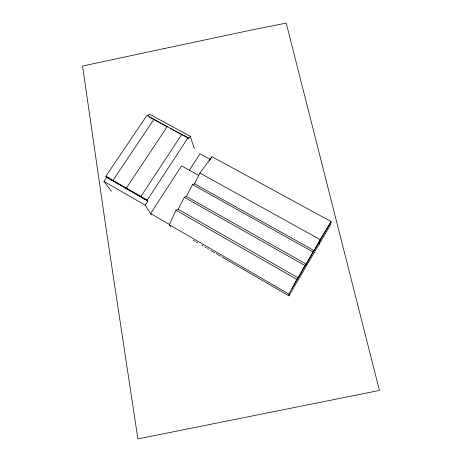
<?xml version="1.0" encoding="UTF-8"?>
<svg xmlns="http://www.w3.org/2000/svg" width="462" height="462" viewBox="0 0 462 462"><rect width="100%" height="100%" fill="white"/><g stroke="black" fill="none" stroke-linecap="round" stroke-linejoin="round"><path stroke-width="0.69" d="M221.789 256.878L288.894 295.842L288.946 294.121L296.777 279.383L298.152 277.87L304.908 265.517L306.219 264.12L312.901 251.9L314.143 250.618L320.137 239.57L331.173 221.581L211.971 156.71L199.896 173.065L194.554 183.836L192.498 184.581L186.457 196.448L184.332 197.286L178.222 209.28L176.022 210.216L169.34 224.757L170.536 226.79M319.288 243.994L320.137 239.57L199.896 173.065M292.065 288.253L331.173 221.581L330.37 225.092L288.894 295.842M209.28 160.903L211.971 156.71M189.368 170.23L200 153.794L210.539 159.54M151.34 214.715L145.172 205.163L147.828 201.091L147.216 200.104L105.827 176.299L146.98 115.309C160.499 123.071 174.238 130.555 188.138 137.612L188.56 138.848L190.252 136.261L149.272 114.097L147.909 116.118M147.216 200.104L188.138 137.612M140.771 196.714L181.635 134.592M126.351 188.103L167.388 126.369M112.792 180.619L153.811 119.514M111.457 191.314L103.938 181.341L106.612 177.373L105.827 176.299M149.232 117.03L166.459 126.369M170.253 128.424L171.518 129.112M172.782 129.793L174.047 130.48M175.312 131.168L188.346 138.23M198.718 175.41L181.56 165.904L150.577 213.531L169.652 224.596M194.554 183.836L314.143 250.618M192.498 184.581L312.901 251.9M186.457 196.448L306.219 264.12M184.332 197.286L304.908 265.517M178.222 209.28L298.152 277.87M176.022 210.216L296.777 279.383M106.22 176.836L147.522 200.6M106.612 177.373L147.828 201.091M103.938 181.341L145.172 205.163M169.34 224.757L288.946 294.121M193.203 240.286L195.068 241.366M196.31 242.088L197.551 242.81M201.9 245.334L203.147 246.055M205.007 247.141L206.254 247.863M207.496 248.579L208.737 249.301M210.603 250.387L214.951 252.91M216.193 253.632L220.541 256.156M108.189 177.968L108.576 178.505M145.495 199.434L145.807 199.93M190.252 136.261L194.381 148.672M164.241 48.562L82.554 66.054L106.734 233.056L137.884 438.9L379.446 390.448L286.209 23.1L252.489 29.828L164.241 48.562"/></g></svg>
